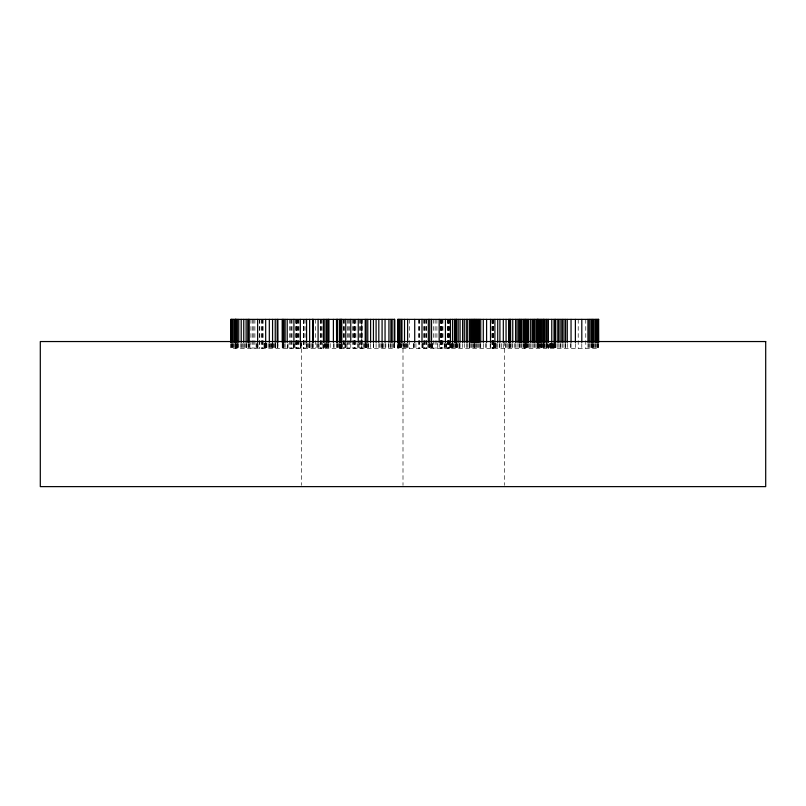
<?xml version="1.0" encoding="UTF-8"?>
<svg xmlns="http://www.w3.org/2000/svg" width="806" height="806" viewBox="0 0 806 806"><rect width="100%" height="100%" fill="white"/><g stroke="black" fill="none" stroke-linecap="round" stroke-linejoin="round"><path stroke-width="0.6" stroke-dasharray="4.03 3.02" d="M598.636 343.558L598.707 348.394L397.62 348.394L397.62 343.558M598.243 343.558L598.243 348.394M597.669 343.558L597.669 348.394M597.296 343.558L597.296 348.394M596.349 343.558L596.349 348.394M595.312 343.558L595.312 348.394M594.929 343.558L594.929 348.394M593.891 343.558L593.891 348.394M593.609 343.558L593.609 348.394M592.763 343.558L592.763 348.394M592.662 343.558L592.662 348.394M591.906 343.558L591.906 348.394M591.533 343.558L591.533 348.394M590.869 343.558L590.869 348.394M589.267 343.558L589.267 348.394M588.793 343.558L588.793 348.394M587.947 343.558L587.947 348.394M585.771 319.377L585.771 348.394M581.801 343.558L581.801 348.394M578.214 319.377L578.214 348.394M575.383 343.558L575.383 348.394M571.041 343.558L571.041 348.394M570.567 343.558L570.567 348.394M567.263 343.558L567.263 348.394M565.56 343.558L565.56 348.394M565.278 343.558L565.278 348.394M563.948 343.558L563.948 348.394M562.346 343.558L562.346 348.394M560.926 343.558L560.926 348.394M560.271 343.558L560.271 348.394M558.951 343.558L559.042 348.394M557.812 343.558L557.812 348.394M555.928 343.558L555.928 348.394M555.737 343.558L555.737 348.394M555.102 343.558L555.072 348.394M554.881 343.558L554.881 348.394M554.699 343.558L554.699 348.394M554.508 343.558L554.508 348.394M554.316 343.558L554.316 348.394M554.125 343.558L554.125 348.394M554.034 343.558L553.944 348.394M553.47 343.558L553.47 348.394M552.997 343.558L552.997 348.394M552.715 343.558L552.715 348.394M552.241 343.558L552.241 348.394M551.767 343.558L551.858 348.394M551.294 343.558L551.294 348.394M551.103 343.558L551.203 348.394M550.921 343.558L550.921 348.394M550.73 343.558L550.73 348.394M550.639 343.558L550.639 348.394M549.501 343.558L549.501 348.394M549.027 343.558L549.027 348.394M547.234 343.558L547.324 348.394M547.042 343.558L547.042 348.394M546.861 343.558L546.861 348.394M546.287 343.558L546.287 348.394M546.005 343.558L546.005 348.394M544.876 343.558L544.967 348.394M544.594 343.558L544.594 348.394M543.838 343.558L543.838 348.394M543.647 343.558L543.647 348.394M543.365 343.558L543.456 348.394M542.891 343.558L542.891 348.394M542.226 343.558L542.226 348.394M541.662 343.558L541.662 348.394M541.38 343.558L541.38 348.394M540.907 343.558L540.907 348.394M540.433 343.558L540.342 348.394M539.768 343.558L539.768 348.394M539.204 343.558L539.204 348.394M538.64 343.558L538.64 348.394M538.549 343.558L538.549 348.394M537.975 343.558L537.975 348.394M537.531 343.558L537.531 348.394M537.32 343.558L537.32 348.394M536.846 343.558L536.846 348.394M535.144 343.558L535.144 348.394M534.297 343.558L534.297 348.394M533.159 343.558L533.159 348.394M532.031 343.558L532.031 348.394M530.328 343.558L530.328 348.394M529.482 343.558L529.482 348.394M528.343 343.558L528.343 348.394M527.87 343.558L527.87 348.394M527.678 343.558L527.678 348.394M526.64 343.558L526.64 348.394M526.358 343.558L526.358 348.394M525.986 343.558L525.986 348.394M525.603 343.558L525.603 348.394M525.23 343.558L525.23 348.394M525.129 343.558L525.129 348.394M524.948 343.558L524.948 348.394M524.756 343.558L524.756 348.394M523.9 343.558L524.001 348.394M523.618 343.558L523.527 348.394M522.016 343.558L522.016 348.394M521.17 343.558L521.17 348.394M520.122 343.558L520.122 348.394M519.185 343.558L519.276 348.394M518.993 343.558L518.993 348.394M517.099 343.558L517.009 348.394M515.588 343.558L515.588 348.394M514.742 343.558L514.742 348.394M512.757 343.558L512.757 348.394M511.911 343.558L511.911 348.394M510.591 343.558L510.682 348.394M510.017 343.558L510.017 348.394M509.835 343.558L509.835 348.394M509.17 343.558L509.17 348.394M508.888 343.558L508.788 348.394M507.186 343.558L507.186 348.394M506.057 343.558L506.057 348.394M505.483 343.558L505.483 348.394M504.556 341.543L504.556 485.373M503.216 343.558L503.317 348.394M501.523 343.558L501.523 348.394M499.911 343.558L499.911 348.394M499.257 343.558L499.257 348.394M497.715 343.558L497.715 348.394M496.395 343.558L496.395 348.394M495.66 343.558L495.66 348.394M495.569 343.558L495.569 348.394M495.186 343.558L495.186 348.394M495.096 343.558L495.096 348.394M494.934 343.558L494.904 348.394M494.723 343.558L494.723 348.394M494.531 343.558L494.531 348.394M494.249 343.558L494.249 348.394M493.967 343.558L493.967 348.394M493.675 343.558L493.675 348.394M493.494 319.377L493.494 348.394M493.302 319.377L493.302 348.394M492.919 319.377L492.919 348.394M492.738 319.377L492.738 348.394M492.456 319.377L492.456 348.394M492.164 319.377L492.164 348.394M491.982 319.377L491.982 348.394M490.511 343.558L490.511 348.394M490.189 343.558L490.189 348.394M486.592 343.558L486.592 348.394M485.555 343.558L485.555 348.394M483.288 343.558L483.288 348.394M480.739 343.558L480.739 348.394M480.457 343.558L480.457 348.394M479.318 343.558L479.318 348.394M478.472 343.558L478.472 348.394M477.716 343.558L477.716 348.394M476.588 343.558L476.588 348.394M475.832 343.558L475.832 348.394M474.885 343.558L474.885 348.394M474.412 343.558L474.412 348.394M474.13 343.558L474.13 348.394M473.273 343.558L473.273 348.394M472.81 343.558L472.81 348.394M471.762 343.558L471.762 348.394M470.825 343.558L470.825 348.394M469.596 343.558L469.596 348.394M469.314 343.558L469.314 348.394M469.122 343.558L469.122 348.394M467.702 343.558L467.702 348.394M466.291 343.558L466.291 348.394M464.276 343.558L464.276 348.394M462.604 343.558L462.604 348.394M460.055 343.558L460.055 348.394M459.672 343.558L459.672 348.394M459.491 343.558L459.491 348.394M458.161 343.558L458.05 348.394M457.506 343.558L457.506 348.394M456.841 343.558L456.942 348.394M456.559 343.558L456.559 348.394M456.186 343.558L456.186 348.394M455.894 343.558L455.894 348.394M455.712 343.558L455.712 348.394M454.483 343.558L454.483 348.394M453.446 343.558L453.446 348.394M452.972 343.558L452.972 348.394M452.69 343.558L452.69 348.394M452.569 343.558L452.569 348.394M452.216 343.558L452.216 348.394M452.116 343.558L452.116 348.394M451.652 343.558L451.652 348.394M451.179 343.558L451.179 348.394M450.423 343.558L450.423 348.394M450.232 343.558L450.232 348.394M449.567 343.558L449.567 348.394M449.285 319.377L449.285 348.394M449.093 319.377L449.093 348.394M448.811 319.377L448.811 348.394M448.529 319.377L448.529 348.394M448.156 319.377L448.156 348.394M447.874 319.377L447.874 348.394M447.491 319.377L447.491 348.394M446.262 343.558L446.262 348.394M446.171 343.558L446.171 348.394M445.416 343.558L445.416 348.394M444.852 343.558L444.852 348.394M444.469 343.558L444.469 348.394M442.957 319.377L442.957 348.394M442.585 319.377L442.585 348.394M441.638 319.377L441.638 348.394M441.537 319.377L441.537 348.394M441.356 319.377L441.356 348.394M441.073 319.377L441.073 348.394M440.781 319.377L440.781 348.394M440.499 319.377L440.499 348.394M439.179 343.558L439.179 348.394M437.577 343.558L437.577 348.394M436.912 319.377L436.912 348.394M435.119 319.377L435.119 348.394M433.699 319.377L433.699 348.394M432.57 343.558L432.57 348.394M432.187 343.558L432.187 348.394M432.006 343.558L432.006 348.394M431.532 343.558L431.532 348.394M431.15 343.558L431.15 348.394M430.394 343.558L430.394 348.394M429.92 343.558L429.92 348.394M429.739 343.558L429.739 348.394M429.165 343.558L429.165 348.394M428.409 343.558L428.318 348.394M427.845 343.558L427.845 348.394M426.717 319.377L426.717 348.394M426.525 319.377L426.525 348.394M425.296 319.377L425.296 348.394M424.732 319.377L424.732 348.394M424.54 319.377L424.54 348.394M423.402 319.377L423.402 348.394M423.12 343.558L423.12 348.394M422.747 343.558L422.747 348.394M422.183 343.558L422.183 348.394M421.991 343.558L421.991 348.394M419.725 319.377L419.725 348.394M419.16 319.377L419.16 348.394M418.586 319.377L418.586 348.394M415.946 343.558L415.946 348.394M414.717 343.558L414.717 348.394M413.77 343.558L413.77 348.394M413.297 343.558L413.297 348.394M409.519 319.377L409.519 348.394M408.007 343.558L408.007 348.394M407.635 343.558L407.635 348.394M406.315 343.558L406.315 348.394M406.023 343.558L406.023 348.394M405.65 343.558L405.65 348.394M404.612 343.558L404.612 348.394M404.048 343.558L404.048 348.394M403.292 343.558L403.292 348.394M403 341.543L403 485.373M401.962 343.558L401.962 348.394M401.59 343.558L401.59 348.394M400.834 343.558L400.834 348.394M400.642 343.558L400.642 348.394M399.978 343.558L399.978 348.394M399.887 343.558L399.887 348.394M399.323 343.558L399.323 348.394M399.222 343.558L399.222 348.394M398.758 343.558L398.758 348.394M398.376 343.558L398.376 348.394M398.093 343.558L398.093 348.394M397.811 343.558L397.811 348.394M394.688 343.558L394.688 348.394L230.818 348.394L230.818 343.558M394.507 343.558L394.507 348.394M394.315 343.558L394.315 348.394M394.033 343.558L394.033 348.394M393.177 343.558L393.177 348.394M392.139 343.558L392.139 348.394M390.91 343.558L390.91 348.394M390.819 343.558L390.819 348.394M388.935 343.558L388.935 348.394M388.462 343.558L388.462 348.394M385.812 343.558L385.812 348.394M385.056 343.558L385.056 348.394M383.263 343.558L383.263 348.394M382.507 343.558L382.507 348.394M382.084 343.558L382.084 348.394M381.943 343.558L381.943 348.394M380.996 343.558L380.996 348.394M379.767 343.558L379.767 348.394M378.82 343.558L378.82 348.394M376.09 343.558L376.09 348.394M373.631 343.558L373.631 348.394M373.44 343.558L373.44 348.394M370.609 343.558L370.609 348.394M368.674 343.558L368.624 348.394M368.06 343.558L368.06 348.394M367.677 343.558L367.778 348.394M366.448 343.558L366.448 348.394M366.166 343.558L366.166 348.394M365.974 343.558L365.974 348.394M365.602 343.558L365.602 348.394M365.219 343.558L365.219 348.394M365.128 343.558L365.128 348.394M364.372 343.558L364.372 348.394M363.708 343.558L363.708 348.394M362.579 319.377L362.579 348.394M361.541 319.377L361.541 348.394M361.068 319.377L361.068 348.394M360.222 319.377L360.222 348.394M359.748 319.377L359.748 348.394M359.083 343.558L359.083 348.394M358.237 343.558L358.237 348.394M357.572 343.558L357.572 348.394M355.869 319.377L355.869 348.394M355.114 319.377L355.114 348.394M354.459 319.377L354.459 348.394M354.217 319.377L354.217 348.394M353.985 319.377L353.985 348.394M353.794 319.377L353.794 348.394M352.665 319.377L352.665 348.394M350.771 343.558L350.771 348.394M349.451 319.377L349.451 348.394M348.031 319.377L348.031 348.394M347.94 319.377L347.94 348.394M346.993 343.558L346.993 348.394M345.865 343.558L345.865 348.394M345.744 343.558L345.744 348.394M344.918 343.558L344.918 348.394M344.162 319.377L344.162 348.394M343.971 319.377L343.971 348.394M343.688 319.377L343.688 348.394M342.459 343.558L342.459 348.394M341.794 343.558L341.794 348.394M341.512 343.558L341.512 348.394M341.039 343.558L341.039 348.394M340.857 343.558L340.857 348.394M340.192 348.394L340.192 343.558L340.001 348.394M339.719 343.558L339.719 348.394M339.155 343.558L339.155 348.394M338.49 343.558L338.591 348.394M337.643 343.558L337.643 348.394M337.17 343.558L337.17 348.394M336.606 343.558L336.505 348.394M334.057 343.558L334.057 348.394M333.392 343.558L333.392 348.394M330.178 343.558L330.178 348.394M328.767 343.558L328.767 348.394M328.576 343.558L328.576 348.394M327.77 343.558L327.82 348.394M327.629 343.558L327.629 348.394M326.501 343.558L326.501 348.394M326.309 343.558L326.309 348.394M325.926 343.558L325.926 348.394M325.644 343.558L325.644 348.394M324.889 343.558L324.889 348.394M324.324 343.558L324.324 348.394M322.904 343.558L322.904 348.394M322.057 319.377L322.057 348.394M321.393 319.377L321.393 348.394M320.637 319.377L320.637 348.394M320.264 319.377L320.264 348.394M319.035 343.558L319.035 348.394M318.088 343.558L318.088 348.394M317.907 343.558L317.907 348.394M316.859 343.558L316.859 348.394M315.64 319.377L315.64 348.394M313.181 343.558L313.181 348.394M312.799 343.558L312.799 348.394M312.617 343.558L312.617 348.394M311.197 343.558L311.197 348.394M310.058 343.558L310.058 348.394M309.635 343.558L309.635 348.394M309.212 343.558L309.212 348.394M308.366 343.558L308.366 348.394M307.328 343.558L307.328 348.394M306.854 343.558L306.854 348.394M306.572 343.558L306.572 348.394M305.061 319.377L305.061 348.394M303.922 319.377L303.922 348.394M303.731 319.377L303.731 348.394M303.64 319.377L303.64 348.394M301.444 341.543L301.444 485.373M301.283 343.558L301.283 348.394M300.709 343.558L300.709 348.394M300.426 343.558L300.426 348.394M300.336 343.558L300.336 348.394M299.016 319.377L299.016 348.394M298.633 319.377L298.633 348.394M297.877 319.377L297.877 348.394M297.031 319.377L297.031 348.394M296.93 319.377L296.93 348.394M296.749 319.377L296.749 348.394M296.245 319.377L296.245 348.394M296.084 319.377L296.084 348.394M295.802 319.377L295.802 348.394M294.946 343.558L294.946 348.394M294.009 343.558L294.009 348.394M293.908 343.558L293.908 348.394M293.344 343.558L293.344 348.394M292.024 319.377L292.024 348.394M291.55 319.377L291.55 348.394M290.704 319.377L290.704 348.394M289.656 319.377L289.656 348.394M288.054 343.558L288.054 348.394M285.123 343.558L285.123 348.394M283.994 343.558L283.994 348.394M283.803 343.558L283.803 348.394M283.571 343.558L283.571 348.394M283.047 343.558L283.047 348.394M282.956 343.558L282.956 348.394M282.765 343.558L282.765 348.394M282.201 343.558L282.201 348.394M277.949 343.558L277.858 348.394L277.758 343.558M277.667 343.558L277.667 348.394M277.193 343.558L277.193 348.394M275.491 343.558L275.491 348.394M275.4 343.558L275.4 348.394M275.229 343.558L275.229 348.394M274.262 343.558L274.262 348.394M273.788 343.558L273.788 348.394M272.942 343.558L272.942 348.394M272.75 343.558L272.75 348.394M272.569 343.558L272.569 348.394M272.166 343.558L272.166 348.394M271.995 343.558L271.995 348.394M271.713 343.558L271.713 348.394M270.484 343.558L270.484 348.394M269.919 343.558L269.919 348.394M269.325 343.558L269.325 348.394M268.408 343.558L268.408 348.394M266.897 343.558L266.897 348.394M266.705 343.558L266.705 348.394M266.524 343.558L266.524 348.394M266.232 343.558L266.232 348.394M265.859 343.558L265.859 348.394M265.668 343.558L265.668 348.394M265.476 343.558L265.476 348.394M265.103 343.558L265.103 348.394M264.721 343.558L264.721 348.394M264.439 343.558L264.439 348.394M264.257 343.558L264.257 348.394M264.066 343.558L264.066 348.394M263.119 319.377L263.119 348.394M262.272 319.377L262.272 348.394M262.081 319.377L262.081 348.394M261.325 319.377L261.325 348.394M259.814 319.377L259.814 348.394M259.532 319.377L259.532 348.394M258.021 343.558L257.92 348.394M257.739 343.558L257.739 348.394M257.638 343.558L257.638 348.394M256.792 343.558L256.792 348.394M256.127 343.558L256.127 348.394M254.898 319.377L254.898 348.394M253.769 319.377L253.769 348.394M252.631 319.377L252.631 348.394M250.938 319.377L250.938 348.394M249.9 343.558L249.9 348.394M249.235 343.558L249.235 348.394M248.288 343.558L248.288 348.394M248.097 343.558L248.097 348.394M246.495 343.558L246.495 348.394M246.122 343.558L246.122 348.394M245.931 343.558L245.931 348.394M244.419 343.558L244.419 348.394M243.755 343.558L243.755 348.394M242.344 343.558L242.243 348.394M241.206 343.558L241.206 348.394M240.903 343.558L240.903 348.394M238.747 343.558L238.747 348.394M237.901 343.558L237.901 348.394M237.337 343.558L237.337 348.394M237.145 343.558L237.145 348.394M236.39 343.558L236.39 348.394M236.108 343.558L236.108 348.394M235.634 343.558L235.543 348.394M235.352 343.558L235.352 348.394M235.07 343.558L235.07 348.394M234.032 343.558L234.032 348.394M233.74 343.558L233.74 348.394M232.541 343.558L232.541 348.394M232.329 343.558L232.329 348.394M231.382 343.558L231.473 348.394M231.1 343.558L231.1 348.394M548.372 348.394L548.372 343.558L548.271 348.394M524.565 348.394L524.565 343.558L524.474 348.394M361.823 348.394L361.823 319.377L361.773 348.394M341.331 348.394L341.331 343.558L341.23 348.394M323.569 348.394L323.569 343.558L323.478 348.394M287.299 348.394L287.299 343.558L287.208 348.394M235.916 348.394L235.916 343.558L235.826 348.394"/><path stroke-width="1.21" d="M598.707 319.377L397.62 319.377L397.62 342.349M598.636 319.377L598.707 342.349M598.243 319.377L598.243 342.349M597.296 319.377L597.296 342.349M596.349 319.377L596.349 342.349M595.312 319.377L595.312 342.349M593.891 319.377L593.891 342.349M592.763 319.377L592.763 342.349M591.906 319.377L591.906 342.349M590.869 319.377L590.869 342.349M589.267 319.377L589.267 342.349M587.947 319.377L587.947 342.349M581.801 319.377L581.801 342.349M575.383 319.377L575.383 342.349M571.041 319.377L571.041 342.349M567.263 319.377L567.263 342.349M565.56 319.377L565.56 342.349M563.948 319.377L563.948 342.349M562.346 319.377L562.346 342.349M560.926 319.377L560.926 342.349M559.042 319.377L559.042 342.349M557.812 319.377L557.812 342.349M555.737 319.377L555.737 342.349M555.072 319.377L555.102 342.349M554.034 319.377L554.034 342.349M551.767 319.377L551.767 342.349M548.372 319.377L548.372 342.349M547.042 319.377L547.042 342.349M546.287 319.377L546.287 342.349M544.876 319.377L544.876 342.349M543.838 319.377L543.838 342.349M543.365 319.377L543.365 342.349M542.891 319.377L542.891 342.349M541.38 319.377L541.38 342.349M540.342 319.377L540.342 342.349M539.204 319.377L539.204 342.349M538.549 319.377L538.549 342.349M537.975 319.377L537.975 342.349M537.531 319.377L537.531 342.349M537.32 319.377L537.32 342.349M536.846 319.377L536.846 342.349M535.144 319.377L535.144 342.349M534.297 319.377L534.297 342.349M533.159 319.377L533.159 342.349M532.031 319.377L532.031 342.349M530.328 319.377L530.328 342.349M528.343 319.377L528.343 342.349M527.678 319.377L527.678 342.349M526.64 319.377L526.64 342.349M525.603 319.377L525.603 342.349M525.23 319.377L525.23 342.349M524.474 319.377L524.474 342.349M523.618 319.377L523.618 342.349M522.016 319.377L522.016 342.349M521.17 319.377L521.17 342.349M520.122 319.377L520.122 342.349M519.276 319.377L519.276 342.349M518.993 319.377L518.993 342.349M517.099 319.377L517.099 342.349M515.588 319.377L515.588 342.349M512.757 319.377L512.757 342.349M510.591 319.377L510.591 342.349M510.017 319.377L510.017 342.349M509.17 319.377L509.17 342.349M508.788 319.377L508.888 342.349M506.057 319.377L506.057 342.349M503.317 319.377L503.317 342.349M499.911 319.377L499.911 342.349M497.715 319.377L497.715 342.349M494.904 319.377L494.904 342.349M490.511 319.377L490.511 342.349M486.592 319.377L486.592 342.349M483.288 319.377L483.288 342.349M480.739 319.377L480.739 342.349M479.318 319.377L479.318 342.349M478.472 319.377L478.472 342.349M477.716 319.377L477.716 342.349M476.588 319.377L476.588 342.349M475.832 319.377L475.832 342.349M474.885 319.377L474.885 342.349M474.412 319.377L474.412 342.349M473.273 319.377L473.273 342.349M472.81 319.377L472.81 342.349M471.762 319.377L471.762 342.349M470.825 319.377L470.825 342.349M469.596 319.377L469.596 342.349M467.702 319.377L467.702 342.349M466.291 319.377L466.291 342.349M464.276 319.377L464.276 342.349M462.604 319.377L462.604 342.349M460.055 319.377L460.055 342.349M458.161 319.377L458.161 342.349M456.559 319.377L456.559 342.349M456.186 319.377L456.186 342.349M455.894 319.377L455.894 342.349M454.483 319.377L454.483 342.349M452.569 319.377L452.569 342.349M450.423 319.377L450.423 342.349M445.416 319.377L445.416 342.349M439.179 319.377L439.179 342.349M431.532 319.377L431.532 342.349M429.739 319.377L429.739 342.349M428.318 319.377L428.318 342.349M421.991 319.377L421.991 342.349M414.717 319.377L414.717 342.349M407.635 319.377L407.635 342.349M404.511 319.377L404.511 342.349M401.962 319.377L401.962 342.349M400.834 319.377L400.834 342.349M399.323 319.377L399.323 342.349M398.758 319.377L398.758 342.349M398.093 319.377L398.093 342.349M394.688 342.349L394.688 319.377L230.818 319.377L230.818 342.349M394.507 319.377L394.507 342.349M394.315 319.377L394.315 342.349M392.139 319.377L392.139 342.349M390.91 319.377L390.91 342.349M388.935 319.377L388.935 342.349M385.056 319.377L385.056 342.349M382.084 319.377L382.084 342.349M378.82 319.377L378.82 342.349M376.09 319.377L376.09 342.349M373.44 319.377L373.44 342.349M370.609 319.377L370.609 342.349M367.778 319.377L367.778 342.349M366.166 319.377L366.166 342.349M365.219 319.377L365.219 342.349M358.237 319.377L358.237 342.349M350.771 319.377L350.771 342.349M345.744 319.377L345.744 342.349M341.794 319.377L341.794 342.349M341.23 319.377L341.23 342.349M340.857 319.377L340.857 342.349M340.192 319.377L340.192 342.349M339.719 319.377L339.719 342.349M337.643 319.377L337.643 342.349M337.17 319.377L337.17 342.349M336.505 319.377L336.606 342.349M333.392 319.377L333.392 342.349M328.767 319.377L328.767 342.349M328.576 319.377L328.576 342.349M327.82 319.377L327.82 342.349M326.501 319.377L326.501 342.349M324.889 319.377L324.889 342.349M323.478 319.377L323.478 342.349M318.088 319.377L318.088 342.349M313.181 319.377L313.181 342.349M312.799 319.377L312.799 342.349M312.617 319.377L312.617 342.349M309.635 319.377L309.635 342.349M306.572 319.377L306.572 342.349M300.336 319.377L300.336 342.349M293.908 319.377L293.908 342.349M287.208 319.377L287.208 342.349M285.123 319.377L285.123 342.349M283.803 319.377L283.803 342.349M282.956 319.377L282.956 342.349M282.201 319.377L282.201 342.349M277.858 319.377L277.949 342.349M277.193 319.377L277.193 342.349M275.229 319.377L275.229 342.349M272.569 319.377L272.569 342.349M269.325 319.377L269.325 342.349M265.668 319.377L265.668 342.349M257.638 319.377L257.638 342.349M249.235 319.377L249.235 342.349M248.288 319.377L248.288 342.349M248.097 319.377L248.097 342.349M246.122 319.377L246.122 342.349M243.755 319.377L243.755 342.349M241.206 319.377L241.206 342.349M238.747 319.377L238.747 342.349M237.337 319.377L237.337 342.349M236.39 319.377L236.39 342.349M235.916 319.377L235.916 342.349M235.543 319.377L235.543 342.349M235.352 319.377L235.251 342.349M235.07 319.377L235.07 342.349M233.74 319.377L233.74 342.349M232.329 319.377L232.329 342.349M231.473 319.377L231.473 342.349M231.1 319.377L231.1 342.349M765.7 341.543L40.3 341.543L40.3 486.623L765.7 486.623L765.7 341.543"/></g></svg>
